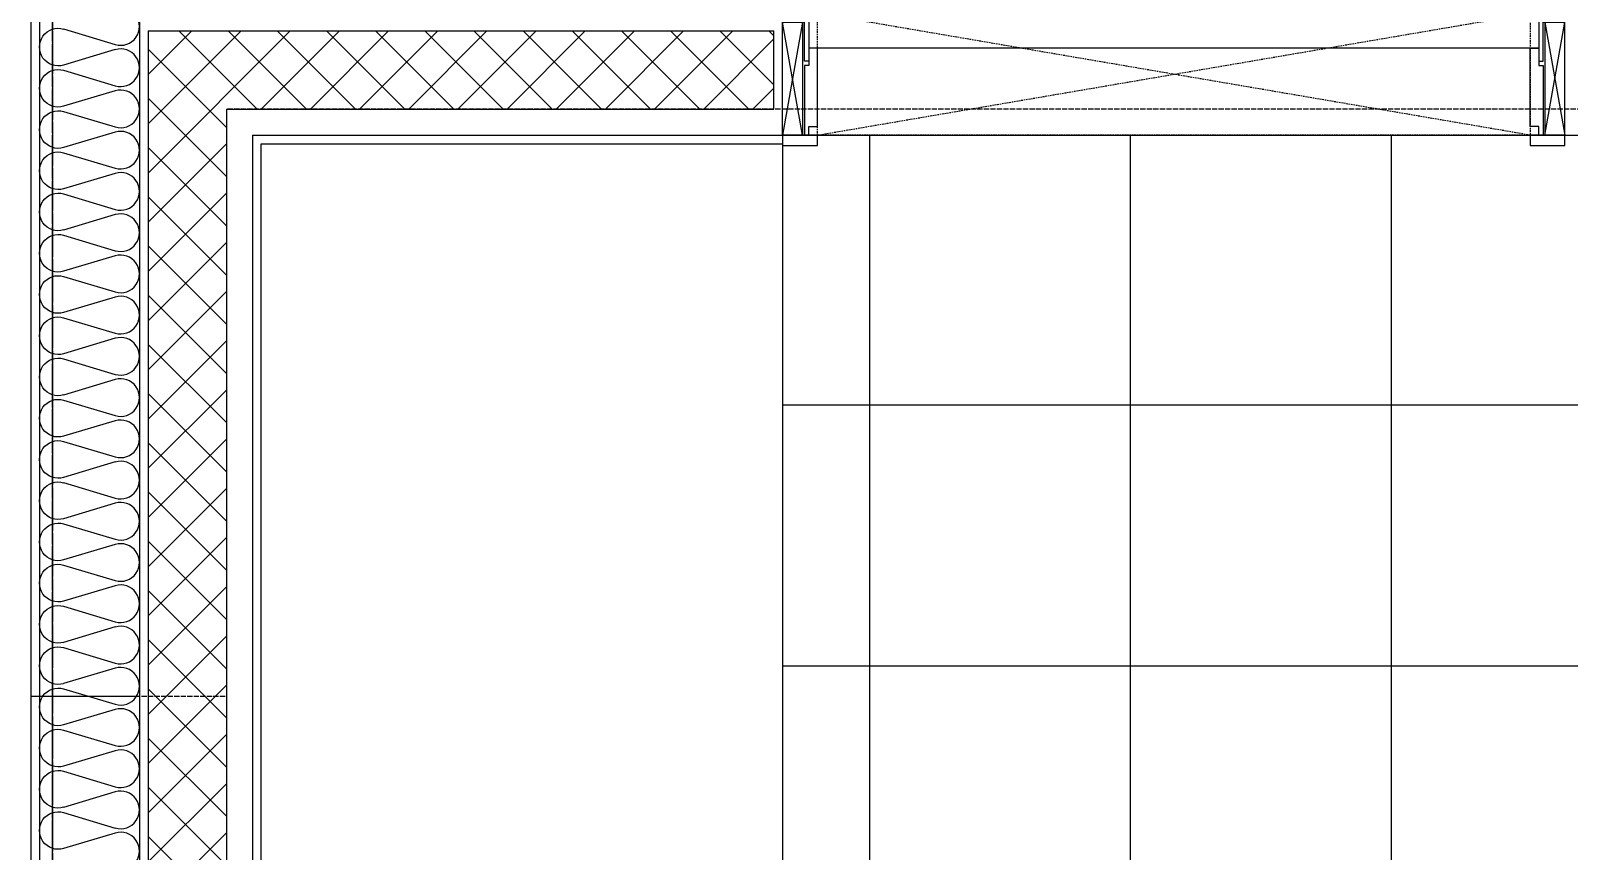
# Model space of a CAD drawing. Header units: millimetres. Extents: x 18456 to 179493, y -203649 to 469211.
# Drawn here: x 124104 to 125874, y 201837 to 202781 of the extents above; entities that cross this region are included whole.
import ezdxf

# ---------------------------------------------------------------- set-up
doc = ezdxf.new("R2010")
doc.units = ezdxf.units.MM
for name, pattern in [('X-평면도(기본형)$0$CEN', [52.5, 50, -1, 0.5, -1]), ('X-평면도(기본형)$0$CENN', [6.3, 4, -1, 0.3, -1]), ('X-평면도(기본형)$0$HID', [2.8, 1.8, -1]), ('X-평면도(기본형)$0$HID2', [7.5, 6, -1.5])]:
    doc.linetypes.add(name, pattern=pattern)
for name, color, linetype, true_color in [('X-평면도(기본형)$0$40HAT', 9, 'Continuous', 0x808080), ('X-평면도(기본형)$0$CEN', 1, 'X-평면도(기본형)$0$CEN', 0xff0000), ('X-평면도(기본형)$0$DOOR', 4, 'Continuous', 0x00ffff), ('X-평면도(기본형)$0$FIN', 9, 'Continuous', 0x808080), ('X-평면도(기본형)$0$FUR', 6, 'Continuous', 0xff00ff), ('X-평면도(기본형)$0$INS', 9, 'Continuous', 0x808080), ('X-평면도(기본형)$0$INSUL', 9, 'Continuous', 0x808080), ('X-평면도(기본형)$0$TIL', 5, 'Continuous', 0x0000ff), ('X-평면도(기본형)$0$UIS', 7, 'X-평면도(기본형)$0$HID2', 0x000000), ('X-평면도(기본형)$0$W1', 2, 'Continuous', 0xffff00), ('X-평면도(기본형)$0$W2', 3, 'Continuous', 0x00ff00)]:
    doc.layers.add(name, color=color, linetype=linetype, true_color=true_color)

# ---------------------------------------------------------------- blocks, each defined once
blk = doc.blocks.new('X-평면도(기본형)$0$pd900')
at = {"layer": 'X-평면도(기본형)$0$DOOR', "color": 1, "true_color": 0xff0000}
for p, q in [((23, 0), (0, 130)), ((23, 130), (0, 0)), ((877, 0), (900, 130)), ((877, 130), (900, 0))]:
    blk.add_line(p, q, dxfattribs=at)
at = {"layer": 'X-평면도(기본형)$0$DOOR'}
for p, q in [((30, 140), (870, 140)), ((30, 100), (870, 100))]:
    blk.add_line(p, q, dxfattribs=at)
at = {"layer": 'X-평면도(기본형)$0$DOOR', "color": 1, "linetype": 'X-평면도(기본형)$0$HID', "true_color": 0xff0000}
for p, q in [((40, 0), (860, 140)), ((860, 0), (40, 140))]:
    blk.add_line(p, q, dxfattribs=at)
at = {"layer": 'X-평면도(기본형)$0$DOOR', "color": 6, "true_color": 0xff00ff}
blk.add_lwpolyline([(30, 140), (70, 140), (70, 980), (30, 980)], close=True, dxfattribs=at)
at = {"layer": 'X-평면도(기본형)$0$DOOR'}
for points in [[(0, 130), (0, 140), (30, 140), (30, 85), (25, 85), (25, 130)], [(0, 0), (0, 130), (23, 130), (23, 0)], [(900, 130), (900, 140), (870, 140), (870, 85), (875, 85), (875, 130)], [(900, 0), (900, 130), (877, 130), (877, 0)], [(40, 100), (30, 100), (30, 80), (25, 80), (25, 0), (30, 0), (30, 10), (40, 10)], [(860, 100), (870, 100), (870, 80), (875, 80), (875, 0), (870, 0), (870, 10), (860, 10)], [(0, 0), (40, 0), (40, -12), (0, -12)], [(860, 0), (900, 0), (900, -12), (860, -12)]]:
    blk.add_lwpolyline(points, close=True, dxfattribs=at)
at = {"layer": 'X-평면도(기본형)$0$DOOR', "color": 1, "linetype": 'X-평면도(기본형)$0$HID', "true_color": 0xff0000}
blk.add_lwpolyline([(40, 0), (860, 0), (860, 140), (40, 140)], close=True, dxfattribs=at)
at = {"layer": 'X-평면도(기본형)$0$DOOR', "color": 1, "linetype": 'X-평면도(기본형)$0$CENN', "ltscale": 2, "true_color": 0xff0000}
blk.add_arc((30, 140), 840, 0, 87.2706, dxfattribs=at)
blk = doc.blocks.new('U139 (X-평면도(기본형)$0$ins-l)')
at = {"layer": 'X-평면도(기본형)$0$INSUL', "color": 8, "true_color": 0x808080}
for p, q in [((5745.8, 75.8), (5730.3, 24.2)), ((5766.4, 24.2), (5750.9, 75.8)), ((5787, 75.8), (5771.5, 24.2)), ((5807.6, 24.2), (5792.2, 75.8)), ((5828.2, 75.8), (5812.8, 24.2)), ((5848.8, 24.2), (5833.4, 75.8)), ((5869.4, 75.8), (5854, 24.2)), ((5890.1, 24.2), (5874.6, 75.8)), ((5910.7, 75.8), (5895.2, 24.2)), ((5931.3, 24.2), (5915.8, 75.8)), ((5951.9, 75.8), (5936.4, 24.2)), ((5972.5, 24.2), (5957, 75.8)), ((5993.1, 75.8), (5977.6, 24.2)), ((6013.7, 24.2), (5998.3, 75.8)), ((6034.3, 75.8), (6018.9, 24.2)), ((6054.9, 24.2), (6039.5, 75.8)), ((6075.5, 75.8), (6060.1, 24.2)), ((6096.2, 24.2), (6080.7, 75.8)), ((6116.8, 75.8), (6101.3, 24.2)), ((6137.4, 24.2), (6121.9, 75.8)), ((6158, 75.8), (6142.5, 24.2)), ((6178.6, 24.2), (6163.1, 75.8)), ((6199.2, 75.8), (6183.7, 24.2)), ((6219.8, 24.2), (6204.4, 75.8)), ((6240.4, 75.8), (6225, 24.2)), ((6261, 24.2), (6245.6, 75.8)), ((6281.6, 75.8), (6266.2, 24.2)), ((6302.2, 24.2), (6286.8, 75.8)), ((6322.9, 75.8), (6307.4, 24.2)), ((6343.5, 24.2), (6328, 75.8)), ((6364.1, 75.8), (6348.6, 24.2)), ((6384.7, 24.2), (6369.2, 75.8)), ((6405.3, 75.8), (6389.8, 24.2)), ((6425.9, 24.2), (6410.5, 75.8)), ((6446.5, 75.8), (6431.1, 24.2)), ((6467.1, 24.2), (6451.7, 75.8)), ((6487.7, 75.8), (6472.3, 24.2)), ((6508.3, 24.2), (6492.9, 75.8)), ((6529, 75.8), (6513.5, 24.2)), ((6549.6, 24.2), (6534.1, 75.8))]:
    blk.add_line(p, q, dxfattribs=at)
at = {"layer": 'X-평면도(기본형)$0$INSUL', "color": 8, "true_color": 0x808080, "extrusion": (0, 0, -1)}
for centre in [(-5727.8, 81.2), (-5769, 81.2), (-5810.2, 81.2), (-5851.4, 81.2), (-5892.6, 81.2), (-5933.8, 81.2), (-5975.1, 81.2), (-6016.3, 81.2), (-6057.5, 81.2), (-6098.7, 81.2), (-6139.9, 81.2), (-6181.2, 81.2), (-6222.4, 81.2), (-6263.6, 81.2), (-6304.8, 81.2), (-6346, 81.2), (-6387.3, 81.2), (-6428.5, 81.2), (-6469.7, 81.2), (-6510.9, 81.2), (-6552.1, 81.2)]:
    blk.add_arc(centre, 18.8, 343.3008, 196.6992, dxfattribs=at)
at = {"layer": 'X-평면도(기본형)$0$INSUL', "color": 8, "true_color": 0x808080}
for centre in [(5748.4, 18.8), (5789.6, 18.8), (5830.8, 18.8), (5872, 18.8), (5913.2, 18.8), (5954.5, 18.8), (5995.7, 18.8), (6036.9, 18.8), (6078.1, 18.8), (6119.3, 18.8), (6160.6, 18.8), (6201.8, 18.8), (6243, 18.8), (6284.2, 18.8), (6325.4, 18.8), (6366.7, 18.8), (6407.9, 18.8), (6449.1, 18.8), (6490.3, 18.8), (6531.5, 18.8)]:
    blk.add_arc(centre, 18.8, 163.3008, 16.6992, dxfattribs=at)

msp = doc.modelspace()

# ---------------------------------------------------------------- hatches: boundary and pattern name
at = {"layer": 'X-평면도(기본형)$0$40HAT'}
h = msp.add_hatch(dxfattribs=at)
h.set_pattern_fill('H3', color=256, scale=40, style=0, pattern_type=2)
h.set_pattern_definition([(315, (-175757.42, 45286.295), (28.2842712, 28.2842712), []), (45, (-175757.42, 45286.295), (-28.2842712, 28.2842712), [])])
h.paths.add_polyline_path([(124959.2, 202690.6), (124959.2, 202780.6), (124239.2, 202780.6), (124239.2, 200600.6), (125209.2, 200600.6), (125209.2, 200810.6), (124329.2, 200810.6), (124329.2, 202690.6), (124959.2, 202690.6)], flags=0)

# ---------------------------------------------------------------- linework, layer by layer
at = {"layer": 'X-평면도(기본형)$0$CEN'}
for p, q in [((124129.2, 192425.6), (124129.2, 206345.6)), ((124129.2, 206245.6), (124129.2, 192425.6))]:
    msp.add_line(p, q, dxfattribs=at)
at = {"layer": 'X-평면도(기본형)$0$FIN'}
for q in [(124359.2, 200840.6), (127179.2, 202660.6)]:
    msp.add_line((124359.2, 202660.6), q, dxfattribs=at)
at = {"layer": 'X-평면도(기본형)$0$FUR'}
msp.add_lwpolyline([(124369.2, 202650.6), (124969.2, 202650.6), (124969.2, 200850.6), (124369.2, 200850.6)], close=True, dxfattribs=at)
at = {"layer": 'X-평면도(기본형)$0$INS'}
for p, q in [((124114.2, 202905.6), (124114.2, 195135.6)), ((124229.2, 202790.6), (124229.2, 195250.6)), ((124104.2, 202015.6), (124229.2, 202015.6))]:
    msp.add_line(p, q, dxfattribs=at)
at = {"layer": 'X-평면도(기본형)$0$TIL'}
for p, q in [((125069.2, 202660.6), (125069.2, 200850.6)), ((125369.2, 202660.6), (125369.2, 200850.6)), ((125669.2, 202660.6), (125669.2, 200850.6)), ((124969.2, 202350.6), (127069.2, 202350.6)), ((124969.2, 202050.6), (127069.2, 202050.6))]:
    msp.add_line(p, q, dxfattribs=at)
at = {"layer": 'X-평면도(기본형)$0$UIS'}
msp.add_line((124104.2, 202015.6), (124329.2, 202015.6), dxfattribs=at)
msp.add_lwpolyline([(126759.2, 202690.6), (126759.2, 203715.6), (126549.2, 203715.6), (126549.2, 202690.6), (124329.2, 202690.6), (124329.2, 200810.6), (124554.2, 200810.6), (124554.2, 195575.6), (129729.2, 195575.6), (129729.2, 195830.6), (129589.2, 195830.6), (129589.2, 196600.6), (130039.2, 196600.6)], dxfattribs=at)
at = {"layer": 'X-평면도(기본형)$0$W1'}
msp.add_line((124104.2, 204165.6), (124104.2, 195125.6), dxfattribs=at)
msp.add_line((124104.2, 204165.6), (124104.2, 195125.6), dxfattribs=at)
at = {"layer": 'X-평면도(기본형)$0$W2'}
for p, q in [((124239.2, 202780.6), (124959.2, 202780.6)), ((124239.2, 202780.6), (124239.2, 200600.6)), ((124959.2, 202690.6), (124959.2, 202780.6)), ((124329.2, 202690.6), (124959.2, 202690.6)), ((124329.2, 202690.6), (124329.2, 200810.6))]:
    msp.add_line(p, q, dxfattribs=at)

# ---------------------------------------------------------------- block references
at = {"layer": 'X-평면도(기본형)$0$DOOR', "xscale": -1}
msp.add_blockref('X-평면도(기본형)$0$pd900', (125869.2, 202660.6), dxfattribs=at)
at = {"layer": 'X-평면도(기본형)$0$INSUL', "xscale": -1.149999999999999, "yscale": 1.149999999999999, "zscale": 1.149999999999999, "rotation": 270}
msp.add_blockref('U139 (X-평면도(기본형)$0$ins-l)', (124114.2, 195250.6), dxfattribs=at)

doc.saveas('drawing.dxf')
